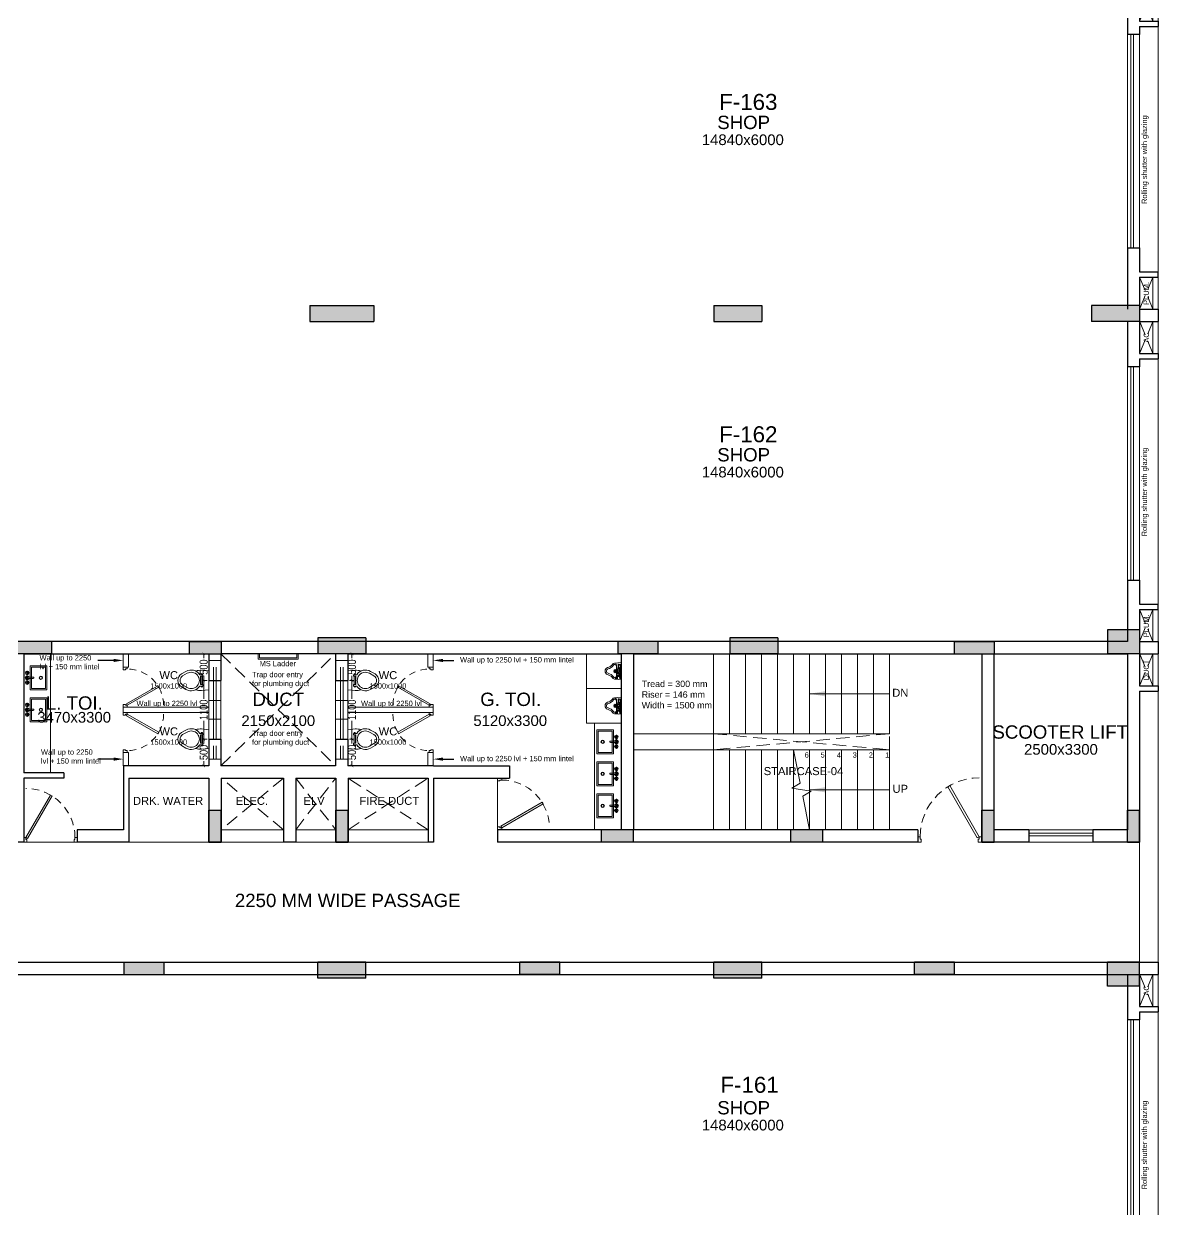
# Model space of a CAD drawing. Header units: metres. Extents: x 9819 to 10514, y 4405 to 4599.
# Drawn here: x 10019.8 to 10041.07, y 4453.6 to 4475.82 of the extents above; entities that cross this region are included whole.
import ezdxf
from ezdxf import colors
from ezdxf.entities.mleader import LeaderData, LeaderLine
from ezdxf.enums import TextEntityAlignment as Align
from ezdxf.math import Vec2, Vec3

# ---------------------------------------------------------------- set-up
doc = ezdxf.new("R2010")
doc.units = ezdxf.units.M
doc.header["$MEASUREMENT"] = 0
doc.header["$PDMODE"] = 35
doc.header["$PDSIZE"] = 0.3
doc.linetypes.add('DASHED2', pattern=[0.375, 0.25, -0.125])
doc.linetypes.add('HIDDEN', pattern=[0.375, 0.25, -0.125])
doc.layers.add('A_COL. NO', color=4, linetype='Continuous')
doc.layers.add('STRU. COL.', color=1, linetype='Continuous')
for name, color, linetype, lineweight in [('A_DIM (INT)', 8, 'Continuous', 5), ('A_DOOR-WIN', 23, 'Continuous', 9), ('A_DOTTED', 8, 'HIDDEN', 0), ('A_FURN', 43, 'Continuous', 9), ('A_GLAZE', 140, 'Continuous', 5), ('A_LEDGE', 252, 'Continuous', 15), ('A_MS', 15, 'Continuous', 9), ('A_PLUMBING FIXTURES', 8, 'Continuous', 15), ('A_SHOP NO.', 113, 'Continuous', 5), ('A_SILL 0.09', 9, 'Continuous', 9), ('A_STAIRS', 21, 'Continuous', 9), ('A_TEXT', 7, 'Continuous', 5), ('A_WALL', 7, 'Continuous', 30), ('Doorline', 251, 'DASHED2', 13)]:
    doc.layers.add(name, color=color, linetype=linetype, lineweight=lineweight)
doc.layers.get('A_COL. NO').off()
doc.styles.add('A', font='ARIALN.TTF')
doc.styles.get("Standard").update_dxf_attribs({"font": 'arial.ttf'})
doc.dimstyles.new('DIM IN MM', dxfattribs={"dimtxt": 0.18, "dimasz": 0.075, "dimexe": 0.05, "dimexo": 0.05, "dimgap": 0.05, "dimtad": 0, "dimdec": 0, "dimlfac": 1000, "dimzin": 3, "dimdsep": 46, "dimtxsty": 'A', "dimblk1": 'ARCHTICK', "dimblk2": 'ARCHTICK', "dimsah": 1, "dimcen": 0, "dimclrd": 256, "dimclre": 256, "dimclrt": 256, "dimadec": 0, "dimazin": 0, "dimtfac": 1, "dimtdec": 0, "dimtofl": 0, "dimtmove": 1, "dimatfit": 3, "dimfxl": 1, "dimtolj": 1, "dimtzin": 0, "dimlwd": -1, "dimlwe": -1, "dimarcsym": 0})
doc.dimstyles.new('DIM IN MM SMALL', dxfattribs={"dimtxt": 0.15, "dimasz": 0.05, "dimexe": 0.03, "dimexo": 0.03, "dimgap": 0.03, "dimtad": 0, "dimdec": 0, "dimlfac": 1000, "dimzin": 3, "dimdsep": 46, "dimtxsty": 'A', "dimblk": 'ARCHTICK', "dimcen": 0, "dimclrd": 256, "dimclre": 256, "dimclrt": 256, "dimadec": 0, "dimazin": 0, "dimtfac": 1, "dimtdec": 0, "dimtofl": 0, "dimtmove": 1, "dimatfit": 3, "dimfxl": 1, "dimtolj": 1, "dimtzin": 0, "dimlwd": -1, "dimlwe": -1, "dimarcsym": 0})

# ---------------------------------------------------------------- blocks, each defined once
blk = doc.blocks.new('Typical shops Gr.')
at = {"layer": 'A_DOOR-WIN'}
for p, q in [((30.095, -1.08), (30.095, -5.08)), ((30.145, -1.08), (30.145, -5.08))]:
    blk.add_line(p, q, dxfattribs=at)
at = {"layer": 'A_DOTTED'}
for p, q in [((30.51, -0.23), (30.26, -0.83)), ((30.51, -0.83), (30.26, -0.23)), ((30.51, -5.63), (30.26, -6.23)), ((30.51, -6.23), (30.26, -5.63))]:
    blk.add_line(p, q, dxfattribs=at)
at = {"layer": 'A_LEDGE'}
for p, q in [((30.51, -0.83), (30.51, -0.23)), ((30.61, -0.83), (30.61, -0.23)), ((30.51, -5.63), (30.51, -6.23)), ((30.61, -5.63), (30.61, -6.23))]:
    blk.add_line(p, q, dxfattribs=at)
at = {"layer": 'A_SILL 0.09'}
for p, q in [((30.03, -5.08), (30.03, -1.08)), ((30.26, -1.08), (30.26, -5.08))]:
    blk.add_line(p, q, dxfattribs=at)
at = {"layer": 'A_STAIRS'}
blk.add_line((30.61, -5.53), (30.61, -0.93), dxfattribs=at)
at = {"layer": 'A_WALL'}
for p, q in [((30.61, 0), (30.61, -0.23)), ((30.03, -0.23), (30.03, -1.08)), ((30.26, -0.23), (30.61, -0.23)), ((30.26, -0.23), (30.26, -0.83)), ((30.26, -0.83), (30.61, -0.83)), ((30.61, -0.83), (30.61, -0.93)), ((30.26, -1.08), (30.03, -1.08)), ((30.26, -0.93), (30.61, -0.93)), ((30.26, -0.93), (30.26, -1.08)), ((30.03, -5.08), (30.03, -6.23)), ((30.03, -5.08), (30.26, -5.08)), ((30.26, -5.08), (30.26, -5.53)), ((30.26, -5.53), (30.61, -5.53)), ((30.61, -5.63), (30.61, -5.53)), ((30.26, -5.63), (30.26, -6.23)), ((30.26, -5.63), (30.61, -5.63)), ((30.26, -6.23), (30.61, -6.23))]:
    blk.add_line(p, q, dxfattribs=at)
at = {"layer": 'A_TEXT'}
for s, p in [('AC', (30.436, -0.531)), ('Rolling shutter with glazing', (30.399, -3.428)), ('PLUM.', (30.434, -5.936))]:
    blk.add_text(s, height=0.1, rotation=90, dxfattribs=at).set_placement(p, align=Align.CENTER)
for s, height, p in [('SHOP', 0.25, (22.837, -2.855)), ('14840x6000', 0.2, (22.821, -3.155))]:
    blk.add_text(s, height=height, dxfattribs=at).set_placement(p, align=Align.CENTER)
blk = doc.blocks.new('_ARCHTICK')
at = {"color": 0, "linetype": 'ByBlock', "const_width": 0.15}
blk.add_lwpolyline([(-0.5, -0.5), (0.5, 0.5)], dxfattribs=at)
blk = doc.blocks.new('D-900')
at = {"layer": 'A_DOOR-WIN'}
for points in [[(0.45, 0.794), (0.035, 0.075), (0.063, 0.059), (0.478, 0.778)], [(0, 0.075), (0, 0), (0.05, 0), (0.05, 0.043), (0.035, 0.043), (0.035, 0.075)], [(0.9, 0.075), (0.9, 0), (0.85, 0), (0.85, 0.043), (0.865, 0.043), (0.865, 0.075)]]:
    blk.add_lwpolyline(points, close=True, dxfattribs=at)
at = {"layer": 'Doorline', "ltscale": 0.5}
blk.add_arc((0.035, 0.075), 0.83, 0, 90, dxfattribs=at)
blk = doc.blocks.new('6P-BAMBI-flat-18')
at = {"ltscale": 0.5}
for p, q in [((0, 0.143), (0, 0.159)), ((0, 0.159), (0.123, 0.149)), ((0, 0.143), (0, 0.117)), ((0, -0.159), (0, 0.117)), ((0.006, 0.147), (0.023, 0.147)), ((0.006, 0.147), (0.006, 0.113)), ((0.006, 0.113), (0.023, 0.113)), ((0.008, 0.13), (0.021, 0.13)), ((0.014, 0.113), (0.014, 0.059)), ((0.023, 0.15), (0.023, 0.11)), ((0.023, 0.15), (0.025, 0.15)), ((0.023, 0.11), (0.028, 0.11)), ((0.025, 0.15), (0.025, 0.11)), ((0.071, 0.088), (0.026, 0.088)), ((0.026, 0.074), (0.026, 0.088)), ((0.071, 0.074), (0.026, 0.074)), ((0.026, 0.05), (0.026, 0.041)), ((0.026, 0.05), (0.07, 0.05)), ((0.028, 0.12), (0.028, 0.103)), ((0.028, 0.088), (0.028, 0.103)), ((0.028, 0.103), (0.069, 0.103)), ((0.033, 0.05), (0.033, 0.074)), ((0.048, 0.076), (0.048, 0.086)), ((0.064, 0.05), (0.064, 0.074)), ((0.068, 0.088), (0.068, 0.103)), ((0.069, 0.12), (0.069, 0.103)), ((0.069, 0.11), (0.08, 0.11)), ((0.07, 0.05), (0.07, 0.041)), ((0.071, 0.15), (0.08, 0.15)), ((0.071, 0.15), (0.071, 0.11)), ((0.071, 0.074), (0.071, 0.088)), ((0.08, 0.15), (0.08, 0.11)), ((0.086, 0.148), (0.08, 0.149)), ((0.08, 0.147), (0.09, 0.147)), ((0.08, 0.113), (0.09, 0.113)), ((0.082, 0.13), (0.088, 0.13)), ((0.09, 0.147), (0.09, 0.113)), ((0.09, 0.021), (0.09, 0.116)), ((0, -0.159), (0.123, -0.149)), ((0.014, -0.115), (0.014, -0.059)), ((0.027, -0.042), (0.027, -0.045)), ((0.037, -0.045), (0.027, -0.045)), ((0.033, -0.045), (0.033, -0.063)), ((0.033, -0.063), (0.035, -0.065)), ((0.063, -0.063), (0.033, -0.063)), ((0.061, -0.065), (0.035, -0.065)), ((0.039, -0.126), (0.041, -0.069)), ((0.039, -0.126), (0.041, -0.128)), ((0.039, -0.126), (0.057, -0.126)), ((0.041, -0.069), (0.055, -0.069)), ((0.041, -0.128), (0.055, -0.128)), ((0.057, -0.126), (0.055, -0.069)), ((0.057, -0.126), (0.055, -0.128)), ((0.059, -0.045), (0.069, -0.045)), ((0.063, -0.063), (0.061, -0.065)), ((0.063, -0.045), (0.063, -0.063)), ((0.069, -0.042), (0.069, -0.045)), ((0.09, -0.116), (0.09, -0.021))]:
    blk.add_line(p, q, dxfattribs=at)
blk.add_lwpolyline([(0.032, -0.009), (0.048, -0.018), (0.064, -0.009), (0.064, 0.009), (0.048, 0.018), (0.032, 0.009)], close=True)
for centre, radius in [((0.048, 0), 0.0469), ((0.048, 0), 0.03), ((0.048, 0), 0.029), ((0.048, 0), 0.019), ((0.048, 0), 0.016), ((0.105, 0.018), 0.004), ((0.105, 0), 0.004), ((0.118, 0.013), 0.004), ((0.123, 0), 0.004), ((0.105, -0.018), 0.004), ((0.118, -0.013), 0.004)]:
    blk.add_circle(centre, radius, dxfattribs=at)
for centre, radius, start, end in [((0.028, 0.138), 0.0223, 157.5879, 202.4121), ((0.028, 0.121), 0.0223, 157.5879, 202.4121), ((0.028, 0.059), 0.014, 180, 261.7868), ((0.001, 0.138), 0.0223, 337.5879, 22.4121), ((0.001, 0.121), 0.0223, 337.5879, 22.4121), ((0.048, 0.103), 0.0519, 63.7158, 116.2842), ((0.037, 0.059), 0.0295, 67.5879, 112.4121), ((0.037, 0.103), 0.0295, 247.5879, 292.4121), ((0.043, 0.02), 0.0304, 97.8129, 124.2621), ((0.059, 0.059), 0.0295, 67.5879, 112.4121), ((0.059, 0.103), 0.0295, 247.5879, 292.4121), ((0.053, 0.02), 0.0304, 55.7379, 82.1871), ((0.102, 0.138), 0.0223, 157.5879, 202.4121), ((0.102, 0.121), 0.0223, 157.5879, 202.4121), ((0.159, 0.11), 0.0773, 171.3259, 171.3813), ((0.068, 0.138), 0.0223, 337.5879, 22.4121), ((0.068, 0.121), 0.0223, 337.5879, 22.4121), ((0.124, 0.115), 0.0341, 91.4853, 177.6343), ((0.1, 0.119), 0.0185, 116.9779, 124.4727), ((0.119, 0.095), 0.0293, 29.0945, 168.479), ((0.105, 0), 0.03, 240, 120), ((0.105, 0), 0.025, 233.1301, 126.8699), ((0.092, 0.013), 0.004, 295.9057, 96.1735), ((0.118, 0.095), 0.0538, 31.6584, 84.8116), ((0.295, 0.223), 0.189, 217.0065, 254.7999), ((0.297, 0.227), 0.168, 217.9141, 254.9362), ((0.232, 0), 0.043, 0, 71.887), ((0.232, 0), 0.068, 0, 71.887), ((0.028, -0.059), 0.014, 94.096, 180), ((0.022, -0.115), 0.008, 180, 270), ((0.038, -0.018), 0.0275, 247.5879, 267.8858), ((0.046, -0.064), 0.00754, 193.7683, 230.2425), ((0.05, -0.064), 0.00754, 309.7575, 346.2317), ((0.059, -0.018), 0.0275, 272.1142, 292.4121), ((0.119, -0.095), 0.0293, 191.521, 330.9055), ((0.124, -0.115), 0.0341, 182.3657, 268.5147), ((0.092, -0.013), 0.004, 263.8265, 64.0943), ((0.118, -0.095), 0.0538, 275.1884, 328.3416), ((0.295, -0.223), 0.189, 105.2001, 142.9935), ((0.297, -0.227), 0.168, 105.0638, 142.0859), ((0.232, 0), 0.043, 288.113, 0), ((0.232, 0), 0.068, 288.113, 0)]:
    blk.add_arc(centre, radius, start, end, dxfattribs=at)
blk = doc.blocks.new('S7-flat-32')
at = {"ltscale": 0.5}
for p, q in [((5388.851, -19005.32), (5388.851, -19004.87)), ((5388.851, -19004.87), (5389.16, -19004.87)), ((5388.851, -19005.32), (5388.851, -19004.87)), ((5388.851, -19004.87), (5389.16, -19004.87)), ((5388.876, -19005.295), (5388.876, -19004.895)), ((5388.876, -19004.895), (5389.135, -19004.895)), ((5388.876, -19005.295), (5388.876, -19004.895)), ((5388.876, -19004.895), (5389.135, -19004.895)), ((5389.135, -19004.895), (5389.135, -19005.295)), ((5389.135, -19004.895), (5389.135, -19005.295)), ((5389.16, -19004.87), (5389.16, -19005.32)), ((5389.16, -19004.87), (5389.16, -19005.32)), ((5389.212, -19004.993), (5389.212, -19004.986)), ((5389.212, -19004.993), (5389.212, -19004.986)), ((5389.218, -19004.992), (5389.218, -19004.986)), ((5389.218, -19004.992), (5389.218, -19004.986)), ((5389.194, -19005.083), (5389.103, -19005.083)), ((5389.194, -19005.083), (5389.103, -19005.083)), ((5389.103, -19005.108), (5389.194, -19005.108)), ((5389.103, -19005.108), (5389.194, -19005.108)), ((5389.203, -19005.001), (5389.196, -19005.001)), ((5389.203, -19005.001), (5389.196, -19005.001)), ((5389.203, -19005.008), (5389.196, -19005.008)), ((5389.203, -19005.008), (5389.196, -19005.008)), ((5389.203, -19005.183), (5389.196, -19005.183)), ((5389.203, -19005.183), (5389.196, -19005.183)), ((5389.203, -19005.189), (5389.196, -19005.189)), ((5389.203, -19005.189), (5389.196, -19005.189)), ((5389.212, -19005.017), (5389.212, -19005.023)), ((5389.212, -19005.017), (5389.212, -19005.023)), ((5389.212, -19005.174), (5389.212, -19005.167)), ((5389.212, -19005.174), (5389.212, -19005.167)), ((5389.212, -19005.198), (5389.212, -19005.205)), ((5389.212, -19005.198), (5389.212, -19005.205)), ((5389.218, -19005.016), (5389.218, -19005.023)), ((5389.218, -19005.016), (5389.218, -19005.023)), ((5389.218, -19005.174), (5389.218, -19005.167)), ((5389.218, -19005.174), (5389.218, -19005.167)), ((5389.218, -19005.198), (5389.218, -19005.205)), ((5389.218, -19005.198), (5389.218, -19005.205)), ((5389.16, -19005.32), (5388.851, -19005.32)), ((5389.16, -19005.32), (5388.851, -19005.32)), ((5389.135, -19005.295), (5388.876, -19005.295)), ((5389.135, -19005.295), (5388.876, -19005.295))]:
    blk.add_line(p, q, dxfattribs=at)
for centre, radius in [((5389.215, -19005.005), 0.0344), ((5389.215, -19005.005), 0.0344), ((5389.215, -19004.98), 0.00699), ((5389.215, -19004.98), 0.00699), ((5388.959, -19005.095), 0.0326), ((5388.959, -19005.095), 0.0326), ((5388.959, -19005.095), 0.025), ((5388.959, -19005.095), 0.025), ((5389.215, -19005.186), 0.0344), ((5389.215, -19005.186), 0.0344), ((5389.19, -19005.005), 0.00699), ((5389.19, -19005.005), 0.00699), ((5389.19, -19005.186), 0.00699), ((5389.19, -19005.186), 0.00699), ((5389.215, -19005.005), 0.0125), ((5389.215, -19005.005), 0.0125), ((5389.215, -19005.095), 0.0125), ((5389.215, -19005.095), 0.0125), ((5389.215, -19005.186), 0.0125), ((5389.215, -19005.186), 0.0125), ((5389.215, -19005.03), 0.00699), ((5389.215, -19005.03), 0.00699), ((5389.215, -19005.161), 0.00699), ((5389.215, -19005.161), 0.00699), ((5389.215, -19005.211), 0.00699), ((5389.215, -19005.211), 0.00699)]:
    blk.add_circle(centre, radius, dxfattribs=at)
for centre, radius, start, end in [((5389.215, -19005.005), 0.025, 106.2342, 163.9047), ((5389.215, -19005.005), 0.025, 106.2342, 163.9047), ((5389.103, -19005.095), 0.0125, 90, 270), ((5389.103, -19005.095), 0.0125, 90, 270), ((5389.215, -19005.095), 0.0375, 199.6514, 160.3603), ((5389.215, -19005.095), 0.0375, 199.6514, 160.3603), ((5389.215, -19005.005), 0.025, 196.12, 254.0884), ((5389.215, -19005.005), 0.025, 196.12, 254.0884), ((5389.215, -19005.186), 0.025, 106.4413, 164.0789), ((5389.215, -19005.186), 0.025, 106.4413, 164.0789), ((5389.215, -19005.186), 0.025, 195.2407, 254.2093), ((5389.215, -19005.186), 0.025, 195.2407, 254.2093), ((5389.215, -19005.095), 0.025, 210.3431, 149.7554), ((5389.215, -19005.095), 0.025, 210.3431, 149.7554)]:
    blk.add_arc(centre, radius, start, end, dxfattribs=at)
blk = doc.blocks.new('D 750')
at = {"layer": 'A_DOOR-WIN'}
for points in [[(-0.372, 0.665), (-0.035, 0.075), (-0.063, 0.059), (-0.4, 0.649)], [(-0.75, 0.075), (-0.75, 0), (-0.7, 0), (-0.7, 0.043), (-0.715, 0.043), (-0.715, 0.075)], [(0, 0.075), (0, 0), (-0.05, 0), (-0.05, 0.043), (-0.035, 0.043), (-0.035, 0.075)]]:
    blk.add_lwpolyline(points, close=True, dxfattribs=at)
at = {"layer": 'Doorline', "ltscale": 0.5}
blk.add_arc((-0.035, 0.075), 0.68, 90, 180, dxfattribs=at)
blk = doc.blocks.new('S6-flat-17')
for points in [[(-5389.254, -19005.94), (-5389.254, -19006.294), (-5389.12, -19006.308, 0.073039), (-5389.008, -19006.292, -0.137864), (-5389.088, -19006.223), (-5389.114, -19006.223), (-5389.114, -19006.228), (-5389.111, -19006.228, -1), (-5389.139, -19006.228), (-5389.136, -19006.228), (-5389.136, -19006.223), (-5389.147, -19006.223), (-5389.147, -19006.195), (-5389.136, -19006.195), (-5389.136, -19006.038), (-5389.147, -19006.038), (-5389.147, -19006.01), (-5389.136, -19006.01), (-5389.136, -19006.004), (-5389.139, -19006.004, -1), (-5389.111, -19006.004), (-5389.114, -19006.004), (-5389.114, -19006.01), (-5389.088, -19006.01, -0.137864), (-5389.008, -19005.941, 0.073039), (-5389.12, -19005.924)], [(-5389.088, -19006.01), (-5389.147, -19006.01), (-5389.147, -19006.038), (-5389.103, -19006.038), (-5389.103, -19006.195), (-5389.147, -19006.195), (-5389.147, -19006.223), (-5389.088, -19006.223, 0.397822), (-5388.828, -19006.285), (-5388.744, -19006.237, 0.57735), (-5388.744, -19005.996), (-5388.828, -19005.948, 0.397822)], [(-5389.139, -19006.004), (-5389.136, -19006.004), (-5389.111, -19006.004, 1)], [(-5388.849, -19006.249), (-5388.765, -19006.201, 0.57735), (-5388.765, -19006.032), (-5388.849, -19005.984, 1.732051)], [(-5389.139, -19006.228, 1), (-5389.111, -19006.228), (-5389.114, -19006.228)]]:
    blk.add_lwpolyline(points, format="xyb", close=True)
blk.add_lwpolyline([(-5389.136, -19006.038), (-5389.136, -19006.195), (-5389.114, -19006.195), (-5389.114, -19006.038)], close=True)
blk = doc.blocks.new('*D4012')
at = {"layer": 'A_DIM (INT)', "transparency": 16777216}
for p, q in [((10023.242, 4464.013), (10023.149, 4464.013)), ((10023.179, 4464.013), (10023.179, 4463.928)), ((10023.179, 4463.513), (10023.179, 4463.597)), ((10023.242, 4463.513), (10023.149, 4463.513))]:
    blk.add_line(p, q, dxfattribs=at)
at = {"layer": 'Defpoints', "color": 0, "transparency": 16777216}
for p in [(10023.272, 4464.013), (10023.179, 4463.513), (10023.272, 4463.513)]:
    blk.add_point(p, dxfattribs=at)
at = {"layer": 'A_DIM (INT)', "transparency": 16777216, "xscale": 0.05, "yscale": 0.05, "zscale": 0.05}
for p, rotation in [((10023.179, 4464.013), 90), ((10023.179, 4463.513), 270)]:
    blk.add_blockref('_ARCHTICK', p, dxfattribs=dict(at, rotation=rotation))
at = {"layer": 'A_DIM (INT)', "transparency": 16777216, "insert": (10023.179, 4463.763), "char_height": 0.15, "attachment_point": 5, "rotation": 90, "style": 'A'}
blk.add_mtext('\\A1;500', dxfattribs=at)
blk = doc.blocks.new('*D4013')
at = {"layer": 'A_DIM (INT)', "transparency": 16777216}
for p, q in [((10023.242, 4462.413), (10023.149, 4462.413)), ((10023.179, 4462.413), (10023.179, 4462.328)), ((10023.242, 4461.913), (10023.149, 4461.913)), ((10023.179, 4461.913), (10023.179, 4461.997))]:
    blk.add_line(p, q, dxfattribs=at)
at = {"layer": 'Defpoints', "color": 0, "transparency": 16777216}
for p in [(10023.179, 4462.413), (10023.272, 4462.413), (10023.272, 4461.913)]:
    blk.add_point(p, dxfattribs=at)
at = {"layer": 'A_DIM (INT)', "transparency": 16777216, "xscale": 0.05, "yscale": 0.05, "zscale": 0.05}
for p, rotation in [((10023.179, 4462.413), 90), ((10023.179, 4461.913), 270)]:
    blk.add_blockref('_ARCHTICK', p, dxfattribs=dict(at, rotation=rotation))
at = {"layer": 'A_DIM (INT)', "transparency": 16777216, "insert": (10023.179, 4462.163), "char_height": 0.15, "attachment_point": 5, "rotation": 90, "style": 'A'}
blk.add_mtext('\\A1;500', dxfattribs=at)
blk = doc.blocks.new('*D4014')
at = {"layer": 'A_DIM (INT)', "transparency": 16777216}
for p, q in [((10025.912, 4462.413), (10025.989, 4462.413)), ((10025.959, 4462.413), (10025.959, 4462.328)), ((10025.912, 4461.913), (10025.989, 4461.913)), ((10025.959, 4461.913), (10025.959, 4461.997))]:
    blk.add_line(p, q, dxfattribs=at)
at = {"layer": 'Defpoints', "color": 0, "transparency": 16777216}
for p in [(10025.882, 4462.413), (10025.959, 4462.413), (10025.882, 4461.913)]:
    blk.add_point(p, dxfattribs=at)
at = {"layer": 'A_DIM (INT)', "transparency": 16777216, "xscale": 0.05, "yscale": 0.05, "zscale": 0.05}
for p, rotation in [((10025.959, 4462.413), 90), ((10025.959, 4461.913), 270)]:
    blk.add_blockref('_ARCHTICK', p, dxfattribs=dict(at, rotation=rotation))
at = {"layer": 'A_DIM (INT)', "transparency": 16777216, "insert": (10025.959, 4462.163), "char_height": 0.15, "attachment_point": 5, "rotation": 90, "style": 'A'}
blk.add_mtext('\\A1;500', dxfattribs=at)
blk = doc.blocks.new('*D4015')
at = {"layer": 'A_DIM (INT)', "transparency": 16777216}
for p, q in [((10025.912, 4464.013), (10025.989, 4464.013)), ((10025.959, 4464.013), (10025.959, 4463.928)), ((10025.959, 4463.513), (10025.959, 4463.597)), ((10025.912, 4463.513), (10025.989, 4463.513))]:
    blk.add_line(p, q, dxfattribs=at)
at = {"layer": 'Defpoints', "color": 0, "transparency": 16777216}
for p in [(10025.882, 4464.013), (10025.882, 4463.513), (10025.959, 4463.513)]:
    blk.add_point(p, dxfattribs=at)
at = {"layer": 'A_DIM (INT)', "transparency": 16777216, "xscale": 0.05, "yscale": 0.05, "zscale": 0.05}
for p, rotation in [((10025.959, 4464.013), 90), ((10025.959, 4463.513), 270)]:
    blk.add_blockref('_ARCHTICK', p, dxfattribs=dict(at, rotation=rotation))
at = {"layer": 'A_DIM (INT)', "transparency": 16777216, "insert": (10025.959, 4463.763), "char_height": 0.15, "attachment_point": 5, "rotation": 90, "style": 'A'}
blk.add_mtext('\\A1;500', dxfattribs=at)
blk = doc.blocks.new('*D4016')
at = {"layer": 'A_DIM (INT)', "transparency": 16777216}
for p, q in [((10025.912, 4463.513), (10025.989, 4463.513)), ((10025.959, 4463.513), (10025.959, 4463.17)), ((10025.959, 4462.413), (10025.959, 4462.755)), ((10025.912, 4462.413), (10025.989, 4462.413))]:
    blk.add_line(p, q, dxfattribs=at)
at = {"layer": 'Defpoints', "color": 0, "transparency": 16777216}
for p in [(10025.882, 4463.513), (10025.882, 4462.413), (10025.959, 4462.413)]:
    blk.add_point(p, dxfattribs=at)
at = {"layer": 'A_DIM (INT)', "transparency": 16777216, "xscale": 0.05, "yscale": 0.05, "zscale": 0.05}
for p, rotation in [((10025.959, 4463.513), 90), ((10025.959, 4462.413), 270)]:
    blk.add_blockref('_ARCHTICK', p, dxfattribs=dict(at, rotation=rotation))
at = {"layer": 'A_DIM (INT)', "transparency": 16777216, "insert": (10025.959, 4462.963), "char_height": 0.15, "attachment_point": 5, "rotation": 90, "style": 'A'}
blk.add_mtext('\\A1;1100', dxfattribs=at)
blk = doc.blocks.new('*D4017')
at = {"layer": 'A_DIM (INT)', "transparency": 16777216}
for p, q in [((10023.242, 4463.513), (10023.149, 4463.513)), ((10023.179, 4463.513), (10023.179, 4463.17)), ((10023.179, 4462.413), (10023.179, 4462.755)), ((10023.242, 4462.413), (10023.149, 4462.413))]:
    blk.add_line(p, q, dxfattribs=at)
at = {"layer": 'Defpoints', "color": 0, "transparency": 16777216}
for p in [(10023.179, 4463.513), (10023.272, 4463.513), (10023.272, 4462.413)]:
    blk.add_point(p, dxfattribs=at)
at = {"layer": 'A_DIM (INT)', "transparency": 16777216, "xscale": 0.05, "yscale": 0.05, "zscale": 0.05}
for p, rotation in [((10023.179, 4463.513), 90), ((10023.179, 4462.413), 270)]:
    blk.add_blockref('_ARCHTICK', p, dxfattribs=dict(at, rotation=rotation))
at = {"layer": 'A_DIM (INT)', "transparency": 16777216, "insert": (10023.179, 4462.963), "char_height": 0.15, "attachment_point": 5, "rotation": 90, "style": 'A'}
blk.add_mtext('\\A1;1100', dxfattribs=at)
blk = doc.blocks.new('col')
at = {"linetype": 'Continuous'}
blk.add_hatch(color=256, dxfattribs=at).paths.add_polyline_path([(0, 0), (1, 0), (1, 1), (0, 1), (0, 0)])
at = {"linetype": 'Continuous', "lineweight": 25}
for p, q in [((0, 1), (1, 1)), ((0, 1), (0, 0)), ((1, 1), (1, 0)), ((0, 0), (1, 0))]:
    blk.add_line(p, q, dxfattribs=at)
blk = doc.blocks.new('WING-F REVISED COLU.')
at = {"layer": 'STRU. COL.', "zscale": 0.23}
for p, xscale, yscale in [((5546.898, -8860.856), 1.2, 0.3), ((5554.468, -8860.856), 0.9, 0.3), ((5562.453, -8860.856), -0.9, 0.3), ((5562.453, -8867.086), -0.6, 0.45), ((5544.633, -8867.086), 0.6, 0.23), ((5547.948, -8867.086), -0.9, 0.3), ((5553.423, -8867.086), -0.75, 0.23), ((5555.668, -8867.086), -0.9, 0.3)]:
    blk.add_blockref('col', p, dxfattribs=dict(at, xscale=xscale, yscale=yscale))
at = {"layer": 'STRU. COL.'}
for p, xscale, yscale, zscale, rotation in [((5541.303, -8866.856), 0.2300000000000001, 0.7500000000000002, 0.2300000000000001, 270), ((5559.723, -8866.856), -0.2300000000000001, 0.7500000000000004, 0.23, 90), ((5545.233, -8870.616), 0.6000000000000001, 0.2300000000000001, 0.23, 90), ((5547.613, -8870.616), 0.6000000000000001, 0.2300000000000001, 0.23, 90), ((5559.723, -8870.616), 0.6000000000000001, 0.2300000000000001, 0.23, 90), ((5562.453, -8870.616), 0.6000000000000001, 0.2300000000000001, 0.23, 90), ((5552.963, -8870.386), 0.6, 0.23, 0.23, 180), ((5556.515, -8870.386), 0.6, 0.23, 0.23, 180), ((5543.413, -8872.866), -0.75, 0.23, 0.23, 180), ((5547.948, -8872.866), 0.9, 0.3, 0.23, 180), ((5551.583, -8872.866), 0.75, 0.23, 0.23, 180), ((5555.368, -8872.866), 0.9, 0.3, 0.23, 180), ((5558.985, -8872.866), 0.75, 0.23, 0.23, 180), ((5562.453, -8872.866), 0.6, 0.45, 0.23, 180)]:
    blk.add_blockref('col', p, dxfattribs=dict(at, xscale=xscale, yscale=yscale, zscale=zscale, rotation=rotation))

msp = doc.modelspace()

# ---------------------------------------------------------------- linework, layer by layer
at = {"layer": 'A_DOOR-WIN'}
for p, q in [((10039.8445, 4460.6478), (10038.6445, 4460.6478)), ((10039.8445, 4460.5978), (10038.6445, 4460.5978))]:
    msp.add_line(p, q, dxfattribs=at)
at = {"layer": 'A_DOTTED'}
for p, q in [((10023.5021, 4464.0128), (10025.6521, 4461.9128)), ((10023.5021, 4461.9128), (10025.6521, 4464.0128)), ((10040.9745, 4464.0128), (10040.7245, 4463.4128)), ((10040.9745, 4463.4128), (10040.7245, 4464.0128)), ((10036.0345, 4462.5128), (10032.7345, 4462.2128)), ((10032.7345, 4462.5128), (10036.0345, 4462.2128)), ((10036.0345, 4462.2128), (10036.0345, 4462.5128)), ((10024.6745, 4461.6828), (10023.5045, 4460.7128)), ((10024.6745, 4460.7128), (10023.5045, 4461.6828)), ((10024.9045, 4461.6828), (10025.6545, 4460.7128)), ((10024.9045, 4460.7128), (10025.6545, 4461.6828)), ((10027.3845, 4460.7128), (10025.8845, 4461.6828)), ((10025.8845, 4460.7128), (10027.3845, 4461.6828))]:
    msp.add_line(p, q, dxfattribs=at)
at = {"layer": 'A_FURN', "linetype": 'DASHED2'}
for p, q in [((10023.3621, 4463.1378), (10023.3621, 4463.8878)), ((10023.4121, 4463.1378), (10023.4121, 4463.8878)), ((10025.7421, 4463.1378), (10025.7421, 4463.8878)), ((10025.7921, 4463.1378), (10025.7921, 4463.8878)), ((10023.3621, 4462.0378), (10023.3621, 4462.7878)), ((10023.4121, 4462.0378), (10023.4121, 4462.7878)), ((10025.7421, 4462.0378), (10025.7421, 4462.7878)), ((10025.7921, 4462.0378), (10025.7921, 4462.7878))]:
    msp.add_line(p, q, dxfattribs=at)
at = {"layer": 'A_GLAZE'}
for p, q in [((10023.3621, 4462.4128), (10023.3621, 4463.5128)), ((10023.4121, 4462.4128), (10023.4121, 4463.5128)), ((10025.7421, 4462.4128), (10025.7421, 4463.5128)), ((10025.7921, 4462.4128), (10025.7921, 4463.5128))]:
    msp.add_line(p, q, dxfattribs=at)
at = {"layer": 'A_LEDGE'}
for p, q in [((10040.9745, 4463.4128), (10040.9745, 4464.0128)), ((10041.0745, 4463.4128), (10041.0745, 4464.0128))]:
    msp.add_line(p, q, dxfattribs=at)
at = {"layer": 'A_MS'}
msp.add_lwpolyline([(10024.2271, 4464.0128), (10024.2271, 4463.9378), (10024.9271, 4463.9378), (10024.9271, 4464.0128), (10024.9521, 4464.0128), (10024.9521, 4463.9128), (10024.2021, 4463.9128), (10024.2021, 4464.0128)], close=True, dxfattribs=at)
at = {"layer": 'A_PLUMBING FIXTURES', "ltscale": 0.5}
msp.add_line((10020.3045, 4464.0128), (10020.3045, 4461.7828), dxfattribs=at)
at = {"layer": 'A_PLUMBING FIXTURES'}
msp.add_line((10030.5045, 4462.7128), (10030.5045, 4460.7128), dxfattribs=at)
for points in [[(10031.0045, 4464.0128), (10030.3545, 4464.0128), (10030.3545, 4463.3628), (10031.0045, 4463.3628)], [(10031.0045, 4463.3628), (10030.3545, 4463.3628), (10030.3545, 4462.7128), (10031.0045, 4462.7128)]]:
    msp.add_lwpolyline(points, close=True, dxfattribs=at)
at = {"layer": 'A_SILL 0.09'}
for p, q in [((10023.2721, 4463.5128), (10023.2721, 4462.4128)), ((10023.5021, 4462.4128), (10023.5021, 4463.5128)), ((10025.6521, 4462.4128), (10025.6521, 4463.5128)), ((10025.8821, 4463.5128), (10025.8821, 4462.4128)), ((10028.6845, 4460.7128), (10028.6845, 4461.6828)), ((10024.6745, 4460.7128), (10023.5045, 4460.7128)), ((10025.6545, 4460.7128), (10024.9045, 4460.7128)), ((10027.3845, 4460.7128), (10025.8845, 4460.7128)), ((10038.6445, 4460.7128), (10039.8445, 4460.7128)), ((10020.8045, 4460.4828), (10019.8045, 4460.4828)), ((10023.2745, 4460.4828), (10021.7745, 4460.4828)), ((10024.6745, 4460.4828), (10023.5045, 4460.4828)), ((10025.6545, 4460.4828), (10024.9045, 4460.4828)), ((10027.3845, 4460.4828), (10025.8845, 4460.4828)), ((10039.8445, 4460.4828), (10038.6445, 4460.4828)), ((10040.7245, 4460.4828), (10040.7245, 4458.2328))]:
    msp.add_line(p, q, dxfattribs=at)
at = {"layer": 'A_SILL 0.09', "linetype": 'DASHED2'}
for points in [[(10023.2721, 4463.8878), (10023.2721, 4463.1378), (10023.5021, 4463.1378), (10023.5021, 4463.8878)], [(10025.8821, 4463.1378), (10025.8821, 4463.8878), (10025.6521, 4463.8878), (10025.6521, 4463.1378)], [(10023.2721, 4462.7878), (10023.2721, 4462.0378), (10023.5021, 4462.0378), (10023.5021, 4462.7878)], [(10025.8821, 4462.0378), (10025.8821, 4462.7878), (10025.6521, 4462.7878), (10025.6521, 4462.0378)]]:
    msp.add_lwpolyline(points, close=True, dxfattribs=at)
at = {"layer": 'A_STAIRS'}
for p, q in [((10032.7345, 4462.5128), (10032.7345, 4464.0128)), ((10033.0345, 4462.5128), (10033.0345, 4464.0128)), ((10033.3345, 4462.5128), (10033.3345, 4464.0128)), ((10033.6345, 4462.5128), (10033.6345, 4464.0128)), ((10033.9345, 4462.5128), (10033.9345, 4464.0128)), ((10034.2345, 4462.5128), (10034.2345, 4464.0128)), ((10034.5345, 4462.5128), (10034.5345, 4464.0128)), ((10034.8345, 4462.5128), (10034.8345, 4464.0128)), ((10035.1345, 4462.5128), (10035.1345, 4464.0128)), ((10035.4345, 4462.5128), (10035.4345, 4464.0128)), ((10035.7345, 4462.5128), (10035.7345, 4464.0128)), ((10036.0345, 4462.5128), (10036.0345, 4464.0128)), ((10041.0745, 4463.3128), (10041.0745, 4458.2328)), ((10032.7345, 4462.5128), (10031.2345, 4462.5128)), ((10032.7345, 4462.5128), (10032.7345, 4462.2128)), ((10032.7345, 4462.5128), (10036.0345, 4462.5128)), ((10032.7345, 4462.2128), (10031.2345, 4462.2128)), ((10032.7345, 4462.2128), (10036.0345, 4462.2128)), ((10032.7345, 4462.2128), (10032.7345, 4460.7128)), ((10033.0345, 4462.2128), (10033.0345, 4460.7128)), ((10033.3345, 4462.2128), (10033.3345, 4460.7128)), ((10033.6345, 4462.2128), (10033.6345, 4460.7128)), ((10033.9345, 4462.2128), (10033.9345, 4460.7128)), ((10034.2345, 4462.2128), (10034.2345, 4460.7128)), ((10034.5345, 4462.2128), (10034.5345, 4460.7128)), ((10034.8345, 4462.2128), (10034.8345, 4460.7128)), ((10035.1345, 4462.2128), (10035.1345, 4460.7128)), ((10035.4345, 4462.2128), (10035.4345, 4460.7128)), ((10035.7345, 4462.2128), (10035.7345, 4460.7128)), ((10036.0345, 4462.2128), (10036.0345, 4460.7128))]:
    msp.add_line(p, q, dxfattribs=at)
at = {"layer": 'A_STAIRS', "linetype": 'Continuous'}
msp.add_lwpolyline([(10034.2345, 4462.2128), (10034.36, 4461.5854), (10034.2039, 4461.4904), (10034.5652, 4461.4352), (10034.4091, 4461.3402), (10034.5345, 4460.7128)], dxfattribs=at)
at = {"layer": 'A_WALL'}
for p, q in [((10040.4945, 4464.2428), (10011.0445, 4464.2428)), ((10041.0745, 4464.2428), (10041.0745, 4464.0128)), ((10019.8045, 4464.0128), (10023.2721, 4464.0128)), ((10019.8045, 4464.0128), (10019.8045, 4461.7828)), ((10023.2721, 4464.0128), (10023.2721, 4463.5128)), ((10025.6521, 4464.0128), (10023.5021, 4464.0128)), ((10023.5021, 4464.0128), (10023.5021, 4463.5128)), ((10025.6521, 4464.0128), (10025.6521, 4463.5128)), ((10025.8821, 4464.0128), (10031.0045, 4464.0128)), ((10025.8821, 4464.0128), (10025.8821, 4463.5128)), ((10031.0045, 4464.0128), (10031.0045, 4460.7128)), ((10031.2345, 4464.0128), (10037.7645, 4464.0128)), ((10031.2345, 4464.0128), (10031.2345, 4460.7128)), ((10037.7645, 4464.0128), (10037.7645, 4460.4828)), ((10037.9945, 4464.0128), (10040.4945, 4464.0128)), ((10037.9945, 4464.0128), (10037.9945, 4460.7128)), ((10040.4945, 4464.0128), (10040.4945, 4460.7128)), ((10040.7245, 4464.0128), (10041.0745, 4464.0128)), ((10040.7245, 4464.0128), (10040.7245, 4463.4128)), ((10023.2721, 4463.5128), (10023.5021, 4463.5128)), ((10025.6521, 4463.5128), (10025.8821, 4463.5128)), ((10040.7245, 4463.4128), (10041.0745, 4463.4128)), ((10041.0745, 4463.4128), (10041.0745, 4463.3128)), ((10040.7245, 4463.3128), (10040.7245, 4460.4828)), ((10040.7245, 4463.3128), (10041.0745, 4463.3128)), ((10023.2721, 4462.4128), (10023.2721, 4461.9128)), ((10023.2721, 4462.4128), (10023.5021, 4462.4128)), ((10023.5021, 4462.4128), (10023.5021, 4461.9128)), ((10025.6521, 4462.4128), (10025.6521, 4461.9128)), ((10025.6521, 4462.4128), (10025.8821, 4462.4128)), ((10025.8821, 4462.4128), (10025.8821, 4461.9128)), ((10021.6745, 4461.9128), (10021.6745, 4460.7128)), ((10023.2721, 4461.9128), (10021.6745, 4461.9128)), ((10025.6521, 4461.9128), (10023.5021, 4461.9128)), ((10027.4821, 4461.9128), (10025.8821, 4461.9128)), ((10027.4845, 4461.9128), (10028.9145, 4461.9128)), ((10028.9145, 4461.9128), (10028.9145, 4461.6828)), ((10020.5545, 4461.7828), (10019.8045, 4461.7828)), ((10019.8045, 4461.6828), (10019.8045, 4460.4828)), ((10020.5545, 4461.6828), (10019.8045, 4461.6828)), ((10020.5545, 4461.7828), (10020.5545, 4461.6828)), ((10021.7745, 4461.6828), (10023.2745, 4461.6828)), ((10021.7745, 4461.6828), (10021.7745, 4460.4828)), ((10023.2745, 4461.6828), (10023.2745, 4460.4828)), ((10023.5045, 4461.6828), (10024.6745, 4461.6828)), ((10023.5045, 4461.6828), (10023.5045, 4460.4828)), ((10024.6745, 4461.6828), (10024.6745, 4460.4828)), ((10024.9045, 4461.6828), (10025.6545, 4461.6828)), ((10024.9045, 4461.6828), (10024.9045, 4460.4828)), ((10025.6545, 4461.6828), (10025.6545, 4460.4828)), ((10025.8845, 4461.6828), (10027.3845, 4461.6828)), ((10025.8845, 4461.6828), (10025.8845, 4460.4828)), ((10027.3845, 4461.6828), (10027.3845, 4460.4828)), ((10027.4845, 4461.6828), (10028.9145, 4461.6828)), ((10027.4845, 4461.6828), (10027.4845, 4460.4828)), ((10021.6745, 4460.7128), (10020.8045, 4460.7128)), ((10020.8045, 4460.7128), (10020.8045, 4460.4828)), ((10031.0045, 4460.7128), (10028.6845, 4460.7128)), ((10028.6845, 4460.7128), (10028.6845, 4460.4828)), ((10036.5645, 4460.7128), (10031.2345, 4460.7128)), ((10036.5645, 4460.7128), (10036.5645, 4460.4828)), ((10038.6445, 4460.7128), (10037.9945, 4460.7128)), ((10038.6445, 4460.7128), (10038.6445, 4460.4828)), ((10040.4945, 4460.7128), (10039.8445, 4460.7128)), ((10039.8445, 4460.7128), (10039.8445, 4460.4828)), ((10019.8045, 4460.4828), (10019.5745, 4460.4828)), ((10021.7745, 4460.4828), (10020.8045, 4460.4828)), ((10023.5045, 4460.4828), (10023.2745, 4460.4828)), ((10024.9045, 4460.4828), (10024.6745, 4460.4828)), ((10025.8845, 4460.4828), (10025.6545, 4460.4828)), ((10027.4845, 4460.4828), (10027.3845, 4460.4828)), ((10036.5645, 4460.4828), (10028.6845, 4460.4828)), ((10038.6445, 4460.4828), (10037.7645, 4460.4828)), ((10040.7245, 4460.4828), (10039.8445, 4460.4828)), ((10010.4645, 4458.2328), (10041.0745, 4458.2328)), ((10010.4645, 4458.0028), (10041.0745, 4458.0028))]:
    msp.add_line(p, q, dxfattribs=at)
at = {"layer": 'A_WALL', "lineweight": 20}
for points in [[(10021.6721, 4463.7628), (10021.6721, 4464.0128), (10021.7721, 4464.0128), (10021.7721, 4463.7628)], [(10027.4821, 4463.7628), (10027.4821, 4464.0128), (10027.3821, 4464.0128), (10027.3821, 4463.7628)], [(10023.2721, 4463.0128), (10023.2721, 4462.9128), (10021.6721, 4462.9128), (10021.6721, 4463.0128)], [(10025.8821, 4463.0128), (10025.8821, 4462.9128), (10027.4821, 4462.9128), (10027.4821, 4463.0128)], [(10021.6721, 4462.1628), (10021.6721, 4461.9128), (10021.7721, 4461.9128), (10021.7721, 4462.1628)], [(10027.4821, 4462.1628), (10027.4821, 4461.9128), (10027.3821, 4461.9128), (10027.3821, 4462.1628)]]:
    msp.add_lwpolyline(points, close=True, dxfattribs=at)

# ---------------------------------------------------------------- block references
at = {"layer": 'A_COL. NO'}
msp.add_blockref('WING-F REVISED COLU.', (4478.2718, 13331.0986), dxfattribs=at)
at = {"layer": 'A_DOOR-WIN'}
for p, rotation in [((10021.6721, 4463.0128), 270), ((10027.4821, 4462.9128), 90.00000000000001)]:
    msp.add_blockref('D 750', p, dxfattribs=dict(at, rotation=rotation))
at = {"layer": 'A_DOOR-WIN', "xscale": -1}
for p, rotation in [((10027.4821, 4463.0128), 90), ((10021.6721, 4462.9128), 270)]:
    msp.add_blockref('D 750', p, dxfattribs=dict(at, rotation=rotation))
at = {"layer": 'A_DOOR-WIN', "xscale": -1.077777777727252, "yscale": 1.077777777727252, "zscale": 1.077777777727252, "rotation": 270}
msp.add_blockref('D-900', (10028.6845, 4460.7128), dxfattribs=at)
at = {"layer": 'A_DOOR-WIN'}
for p, xscale, yscale, zscale in [((10037.7645, 4460.4828), -1.333333333270275, 1.333333333270275, 1.333333333270275), ((10019.8045, 4460.4828), 1.111111111037728, 1.111111111037728, 1.111111111037728)]:
    msp.add_blockref('D-900', p, dxfattribs=dict(at, xscale=xscale, yscale=yscale, zscale=zscale))
at = {"layer": 'A_PLUMBING FIXTURES', "ltscale": 0.5}
for name, p, rotation in [('6P-BAMBI-flat-18', (10031.0045, 4463.6878), 179.9993672955496), ('S7-flat-32', (15408.6663, -14541.6513), 179.9987345913262), ('S6-flat-17', (15415.3456, 23469.5703), 359.9993672955499), ('S7-flat-32', (15408.6663, -14542.2513), 179.9987345913262), ('6P-BAMBI-flat-18', (10031.0045, 4463.0378), 179.9993672955496), ('S6-flat-17', (15415.3456, 23468.4703), 359.9993672955499), ('S7-flat-32', (4642.1196, 23467.577), 359.9987345913262), ('S7-flat-32', (4642.1196, 23466.977), 359.9987345913262), ('S7-flat-32', (4642.1196, 23466.377), 359.9987345913262)]:
    msp.add_blockref(name, p, dxfattribs=dict(at, rotation=rotation))
at = {"layer": 'A_PLUMBING FIXTURES', "ltscale": 0.5, "xscale": -1, "rotation": 0.0006327044501919231}
for p in [(4633.8086, 23469.5703), (4633.8086, 23468.4703)]:
    msp.add_blockref('S6-flat-17', p, dxfattribs=at)
at = {"layer": 'A_WALL'}
for p in [(10010.4645, 4476.7028), (10010.4645, 4470.4728), (10010.4645, 4458.2328)]:
    msp.add_blockref('Typical shops Gr.', p, dxfattribs=at)

# ---------------------------------------------------------------- texts
at = {"layer": 'A_FURN', "char_height": 0.1, "attachment_point": 1}
for insert in [(10024.085, 4463.6727), (10024.085, 4462.5727)]:
    msp.add_mtext_dynamic_manual_height_columns('Trap door entry for plumbing duct', width=1.11234, gutter_width=2.2347, heights=[0], dxfattribs=dict(at, insert=insert))
at = {"layer": 'A_MS', "insert": (10024.2268, 4463.8785), "char_height": 0.1, "attachment_point": 1}
msp.add_mtext_dynamic_manual_height_columns('MS Ladder', width=0.731806, gutter_width=2.2347, heights=[0], dxfattribs=at)
at = {"layer": 'A_SHOP NO.'}
for s, p in [('F-163', (10033.388, 4474.2071)), ('F-162', (10033.388, 4467.9771)), ('F-161', (10033.4122, 4455.7833))]:
    msp.add_text(s, height=0.3, dxfattribs=at).set_placement(p, align=Align.CENTER)
at = {"layer": 'A_STAIRS'}
for s, p in [('6', (10034.4452, 4462.0653)), ('5', (10034.7438, 4462.0671)), ('4', (10035.049, 4462.064)), ('3', (10035.3445, 4462.0654)), ('2', (10035.6473, 4462.0636)), ('1', (10035.9544, 4462.0636))]:
    msp.add_text(s, height=0.1, dxfattribs=at).set_placement(p)
at = {"layer": 'A_TEXT'}
for s, height, p in [('Wall up to 2250 lvl + 150 mm lintel', 0.1, (10029.0509, 4463.849)), ('WC', 0.15, (10022.523, 4463.5365)), ('WC', 0.15, (10026.633, 4463.5365)), ('1500x1000', 0.1, (10022.523, 4463.3602)), ('1500x1000', 0.1, (10026.633, 4463.3602)), ('DN', 0.15, (10036.2382, 4463.2062)), ('L. TOI.', 0.25, (10020.7533, 4462.9645)), ('Wall up to 2250 lvl', 0.1, (10022.4892, 4463.032)), ('DUCT', 0.25, (10024.5771, 4463.0336)), ('Wall up to 2250 lvl', 0.1, (10026.6992, 4463.032)), ('G. TOI.', 0.25, (10028.9352, 4463.0336)), ('3470x3300', 0.2, (10020.7502, 4462.7221)), ('2150x2100', 0.2, (10024.5771, 4462.6586)), ('5120x3300', 0.2, (10028.9252, 4462.6586)), ('WC', 0.15, (10022.523, 4462.4827)), ('WC', 0.15, (10026.633, 4462.4827)), ('SCOOTER LIFT', 0.25, (10039.2358, 4462.4208)), ('1500x1000', 0.1, (10022.523, 4462.3064)), ('1500x1000', 0.1, (10026.633, 4462.3064)), ('2500x3300', 0.2, (10039.2497, 4462.1208)), ('Wall up to 2250 lvl + 150 mm lintel', 0.1, (10029.0509, 4461.999)), ('STAIRCASE-04', 0.15, (10034.4229, 4461.7378)), ('UP', 0.15, (10036.2382, 4461.4062)), ('DRK. WATER', 0.15, (10022.5102, 4461.1807)), ('ELEC.', 0.15, (10024.0825, 4461.1807)), ('ELV', 0.15, (10025.2475, 4461.1807)), ('FIRE DUCT', 0.15, (10026.6586, 4461.1807)), ('2250 MM WIDE PASSAGE', 0.25, (10025.8788, 4459.2641))]:
    msp.add_text(s, height=height, dxfattribs=at).set_placement(p, align=Align.CENTER)
msp.add_text('DUCT', height=0.1, rotation=90, dxfattribs=at).set_placement((10040.8984, 4463.7072), align=Align.CENTER)
at = {"layer": 'A_TEXT', "char_height": 0.1, "attachment_point": 1}
for insert in [(10020.1014, 4463.9879), (10020.1286, 4462.219)]:
    msp.add_mtext_dynamic_manual_height_columns('Wall up to 2250 lvl + 150 mm lintel', width=1.136247, gutter_width=1, heights=[0.399], dxfattribs=dict(at, insert=insert))
at = {"layer": 'A_TEXT', "insert": (10032.2205, 4463.5081), "char_height": 0.12, "width": 1.661733, "attachment_point": 2}
msp.add_mtext('\\pxql;Tread = 300 mm\\PRiser = 146 mm\\PWidth = 1500 mm', dxfattribs=at)

# ---------------------------------------------------------------- dimensions: what is measured, and where the dimension line sits
at = {"layer": 'A_DIM (INT)'}
for base, p1, p2, picture, middle in [((10023.1791, 4463.5128), (10023.2721, 4464.0128), (10023.2721, 4463.5128), '*D4012', (10023.1791, 4463.7628)), ((10025.9592, 4463.5128), (10025.8821, 4464.0128), (10025.8821, 4463.5128), '*D4015', (10025.9592, 4463.7628)), ((10023.1791, 4463.5128), (10023.2721, 4462.4128), (10023.2721, 4463.5128), '*D4017', (10023.1791, 4462.9628)), ((10025.9592, 4462.4128), (10025.8821, 4463.5128), (10025.8821, 4462.4128), '*D4016', (10025.9592, 4462.9628)), ((10023.1791, 4462.4128), (10023.2721, 4461.9128), (10023.2721, 4462.4128), '*D4013', (10023.1791, 4462.1628)), ((10025.9592, 4462.4128), (10025.8821, 4461.9128), (10025.8821, 4462.4128), '*D4014', (10025.9592, 4462.1628))]:
    dim = msp.add_linear_dim(base=base, p1=p1, p2=p2, angle=90, dimstyle='DIM IN MM SMALL', override={"dimpost": '\\X'}, dxfattribs=at)
    dim.commit()
    dim.dimension.update_dxf_attribs({"geometry": picture, "text_midpoint": middle})

# ---------------------------------------------------------------- leaders
at = {"layer": 'A_STAIRS'}
for points in [[(10034.5345, 4463.2628), (10036.0345, 4463.2628)], [(10034.5345, 4461.4628), (10036.0345, 4461.4628)]]:
    msp.add_leader(points, dimstyle='DIM IN MM', override={"dimasz": 0.3, "dimgap": 0.05, "dimtad": 0}, dxfattribs=at)
at = {"layer": 'A_WALL'}
ml = msp.add_multileader_mtext('Standard', dxfattribs=at)
ml.set_content('', color=256)
ml.set_leader_properties()
ml.build(insert=Vec2(0, 0))
ml.multileader.update_dxf_attribs({"text_right_attachment_type": 6, "text_top_attachment_type": 0, "text_bottom_attachment_type": 0, "dogleg_length": 0.01, "arrow_head_size": 0.18})
ctx = ml.context
ctx.base_point, ctx.char_height, ctx.arrow_head_size, ctx.landing_gap_size, ctx.plane_origin = Vec3(10021.1037, 4463.9778), 0.18, 0.18, 0.09, Vec3(10021.6721, 4463.8878)
ctx.right_attachment, ctx.top_attachment, ctx.bottom_attachment, ctx.text_align_type, ctx.attachment_type = 6, 0, 0, 2, 2
notes = []
notes.append((ctx, [(0, (1, 1, 0), (10021.2937, 4463.8878), (-1, 0), 0.01, [(0, [(10021.6721, 4463.8878)], 256, [])])]))
ctx.mtext.insert, ctx.mtext.alignment, ctx.mtext.flow_direction = Vec3(10021.1937, 4464.0678), 3, 5
ml = msp.add_multileader_mtext('Standard', dxfattribs=at)
ml.set_content('', color=256)
ml.set_leader_properties()
ml.build(insert=Vec2(0, 0))
ml.multileader.update_dxf_attribs({"text_right_attachment_type": 6, "text_top_attachment_type": 0, "text_bottom_attachment_type": 0, "dogleg_length": 0.01, "arrow_head_size": 0.18})
ctx = ml.context
ctx.base_point, ctx.char_height, ctx.arrow_head_size, ctx.landing_gap_size, ctx.plane_origin = Vec3(10027.8705, 4463.8878), 0.18, 0.18, 0.09, Vec3(10027.4821, 4463.8878)
ctx.right_attachment, ctx.top_attachment, ctx.bottom_attachment, ctx.attachment_type = 6, 0, 0, 2
notes.append((ctx, [(0, (1, 1, 0), (10027.8605, 4463.8878), (1, 0), 0.01, [(0, [(10027.4821, 4463.8878)], 256, [])])]))
ctx.mtext.insert, ctx.mtext.flow_direction = Vec3(10027.9605, 4463.9778), 5
ml = msp.add_multileader_mtext('Standard', dxfattribs=at)
ml.set_content('', color=256)
ml.set_leader_properties()
ml.build(insert=Vec2(0, 0))
ml.multileader.update_dxf_attribs({"text_right_attachment_type": 6, "text_top_attachment_type": 0, "text_bottom_attachment_type": 0, "dogleg_length": 0.01, "arrow_head_size": 0.18})
ctx = ml.context
ctx.base_point, ctx.char_height, ctx.arrow_head_size, ctx.landing_gap_size, ctx.plane_origin = Vec3(10021.1037, 4462.1278), 0.18, 0.18, 0.09, Vec3(10021.6721, 4462.0378)
ctx.right_attachment, ctx.top_attachment, ctx.bottom_attachment, ctx.text_align_type, ctx.attachment_type = 6, 0, 0, 2, 2
notes.append((ctx, [(0, (1, 1, 0), (10021.2937, 4462.0378), (-1, 0), 0.01, [(0, [(10021.6721, 4462.0378)], 256, [])])]))
ctx.mtext.insert, ctx.mtext.alignment, ctx.mtext.flow_direction = Vec3(10021.1937, 4462.2178), 3, 5
ml = msp.add_multileader_mtext('Standard', dxfattribs=at)
ml.set_content('', color=256)
ml.set_leader_properties()
ml.build(insert=Vec2(0, 0))
ml.multileader.update_dxf_attribs({"text_right_attachment_type": 6, "text_top_attachment_type": 0, "text_bottom_attachment_type": 0, "dogleg_length": 0.01, "arrow_head_size": 0.18})
ctx = ml.context
ctx.base_point, ctx.char_height, ctx.arrow_head_size, ctx.landing_gap_size, ctx.plane_origin = Vec3(10027.8705, 4462.0378), 0.18, 0.18, 0.09, Vec3(10027.4821, 4462.0378)
ctx.right_attachment, ctx.top_attachment, ctx.bottom_attachment, ctx.attachment_type = 6, 0, 0, 2
notes.append((ctx, [(0, (1, 1, 0), (10027.8605, 4462.0378), (1, 0), 0.01, [(0, [(10027.4821, 4462.0378)], 256, [])])]))
ctx.mtext.insert, ctx.mtext.flow_direction = Vec3(10027.9605, 4462.1278), 5
for ctx, leaders in notes:
    for number, flags, end, landing, length, lines in leaders:
        leader = LeaderData()
        leader.index, (leader.has_last_leader_line, leader.has_dogleg_vector, leader.attachment_direction) = number, flags
        leader.last_leader_point, leader.dogleg_vector, leader.dogleg_length = Vec3(end), Vec3(landing), length
        for number, points, colour, breaks in lines:
            line = LeaderLine()
            line.index, line.vertices, line.color, line.breaks = number, Vec3.list(points), colors.encode_raw_color(colour), breaks
            leader.lines.append(line)
        ctx.leaders.append(leader)

doc.saveas('drawing.dxf')
